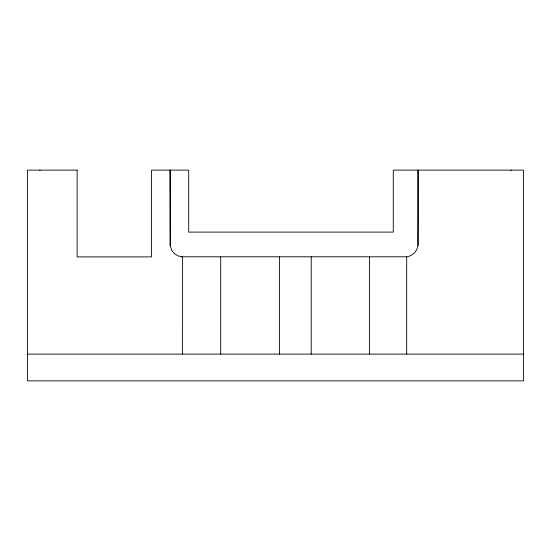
<?xml version="1.0" encoding="UTF-8"?>
<svg xmlns="http://www.w3.org/2000/svg" width="551" height="551" viewBox="0 0 551 551"><rect width="100%" height="100%" fill="white"/><g stroke="black" fill="none" stroke-linecap="round" stroke-linejoin="round"><path stroke-width="0.83" d="M182.388 354.114L182.402 256.787L406.686 256.794C413.023 256.057 418.175 250.188 418.071 243.804L418.071 170.121L417.961 245.519M220.71 354.114L220.724 256.842M311.212 256.821L311.225 354.114M181.272 256.794L182.402 256.828L178.035 255.926L173.875 253.15L171.836 250.491L170.231 245.753L170.121 170.121L170.231 245.753M27.55 354.114L523.45 354.114M279.481 256.787L279.495 354.114M511.052 170.121L511.052 170.548M406.686 256.794L406.686 354.114M369.494 256.794L369.494 354.114M39.947 170.121L39.947 170.548M77.14 170.121L27.55 170.121L27.55 380.879L523.45 380.879L523.45 170.121L393.276 170.121L393.276 232.109L188.718 232.109L188.718 170.121L151.525 170.121L151.525 256.904L77.14 256.904L77.14 170.121"/></g></svg>
